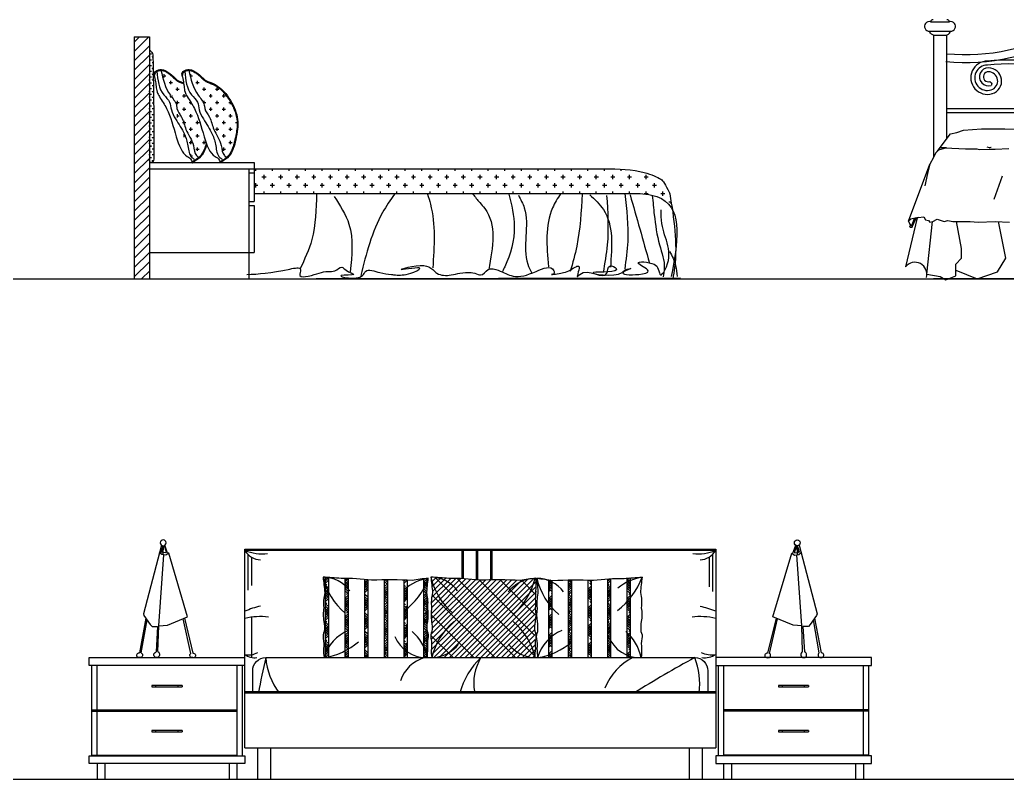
# Model space of a CAD drawing. Header units: inches. Extents: x 15.4 to 57.9, y 9.9 to 34.7.
# Drawn here: x 26.08 to 29.855, y 16.468 to 19.372 of the extents above; entities that cross this region are included whole.
import ezdxf

# ---------------------------------------------------------------- set-up
doc = ezdxf.new("R2010")
doc.units = ezdxf.units.IN
doc.header["$MEASUREMENT"] = 0
for name, color, linetype in [('02', 2, 'Continuous'), ('1', 1, 'Continuous'), ('8', 8, 'Continuous')]:
    doc.layers.add(name, color=color, linetype=linetype)
pattern_1 = [(0, (65.081376, 39.528305), (0.0254, 0.0254), [0.0127, -0.0381]), (90, (65.087726, 39.521955), (-0.0254, 0.0254), [0.0127, -0.0381])]

msp = doc.modelspace()

# ---------------------------------------------------------------- hatches: boundary and pattern name
at = {"layer": '8'}
h = msp.add_hatch(dxfattribs=at)
h.set_pattern_fill('ANSI31', color=256, scale=0.008, style=0)
h.set_pattern_definition([(45, (23.545423, 20.517464), (-0.01796051, 0.01796051), [])])
h.paths.add_polyline_path([(26.5758, 19.3072), (26.5177, 19.3072), (26.5177, 18.3824), (26.5758, 18.3825)])
h = msp.add_hatch(dxfattribs=at)
h.set_pattern_fill('SWAMP', color=256, scale=0.0005, style=0)
h.set_pattern_definition([(0, (23.545423, 20.517464), (0.00635, 0.0109985), [0.0015875, -0.0111125]), (90, (23.546217, 20.5174645), (-0.00635, 0.0109985), [0.00079375, -0.0212033]), (90, (23.5464155, 20.5174645), (-0.00635, 0.0109985), [0.000635, -0.02136205]), (90, (23.5460186, 20.5174645), (-0.00635, 0.0109985), [0.000635, -0.02136205]), (60, (23.546614, 20.517464), (-0.00634998, 0.01099851), [0.000508, -0.012192]), (120, (23.54582, 20.517464), (-0.01269998, 1e-08), [0.000508, -0.012192])])
edge = h.paths.add_edge_path()
edge.add_spline(control_points=[(26.5856, 18.8272), (26.586, 18.8273), (26.5886, 18.8285), (26.5922, 18.8351), (26.5934, 18.968), (26.5921, 19.099), (26.5885, 19.247), (26.5796, 19.254), (26.5758, 19.2571)], knot_values=[0, 0, 0, 0, 1.247777, 9.356124, 19.53603, 404.018108, 422.470587, 436.46267, 436.46267, 436.46267, 436.46267], degree=3, periodic=0)
edge.add_line((26.5758, 19.2571), (26.5758, 18.8277))
edge.add_spline(control_points=[(26.5758, 18.8277), (26.5766, 18.8275), (26.5774, 18.8273), (26.5781, 18.8272)], knot_values=[443.946011, 443.946011, 443.946011, 443.946011, 446.115332, 446.115332, 446.115332, 446.115332], degree=3, periodic=0)
edge.add_line((26.5781, 18.8272), (26.5856, 18.8272))
h = msp.add_hatch(dxfattribs=at)
h.set_pattern_fill('CROSS', color=256, scale=0.004, style=0)
h.set_pattern_definition(pattern_1)
edge = h.paths.add_edge_path()
edge.add_spline(control_points=[(26.7648, 18.8469), (26.7617, 18.8488), (26.7467, 18.8578), (26.7472, 18.9042), (26.7134, 18.9457), (26.7041, 18.9981), (26.6809, 19.0246), (26.6791, 19.0569), (26.6393, 19.0976), (26.6276, 19.1457), (26.6196, 19.1791)], knot_values=[1.309463, 1.309463, 1.309463, 1.309463, 11.837597, 52.331836, 120.35659, 170.247473, 207.583573, 220.057949, 264.948163, 366.668034, 366.668034, 366.668034, 366.668034], degree=3, periodic=0)
edge.add_spline(control_points=[(26.7409, 18.8297), (26.7442, 18.8317), (26.7474, 18.8338), (26.7564, 18.8396), (26.7619, 18.8436), (26.7685, 18.8498), (26.7702, 18.8516), (26.7734, 18.8553), (26.7748, 18.8572), (26.7796, 18.8643), (26.7825, 18.8699), (26.7881, 18.8832), (26.7906, 18.8912), (26.7928, 18.8998), (26.793, 18.9002), (26.7931, 18.9007)], knot_values=[415.793654, 415.793654, 415.793654, 415.793654, 427.406561, 427.406561, 448.734939, 448.734939, 456.663941, 456.663941, 464.592943, 464.592943, 483.760222, 483.760222, 507.973153, 507.973153, 509.467585, 509.467585, 509.467585, 509.467585], degree=3, periodic=0)
edge.add_spline(control_points=[(26.7931, 18.9007), (26.7902, 18.9086), (26.7747, 18.9561), (26.7604, 19.0188), (26.727, 19.0672), (26.7098, 19.0974), (26.7087, 19.1139), (26.7074, 19.1244), (26.7069, 19.1277)], knot_values=[45.401217, 45.401217, 45.401217, 45.401217, 68.949844, 181.668696, 235.384358, 252.798507, 274.574125, 284.484929, 284.484929, 284.484929, 284.484929], degree=3, periodic=0)
edge.add_spline(control_points=[(26.7069, 19.1277), (26.7034, 19.1291), (26.7, 19.1304), (26.6953, 19.1322), (26.6938, 19.1328), (26.691, 19.1339), (26.6897, 19.1344), (26.6873, 19.1355), (26.6862, 19.1361), (26.6841, 19.1373), (26.6831, 19.1379), (26.6806, 19.1396), (26.6792, 19.1407), (26.6768, 19.1428), (26.6759, 19.1436), (26.6729, 19.1462), (26.6707, 19.1483), (26.665, 19.1534), (26.6614, 19.1567), (26.6544, 19.1626), (26.651, 19.1653), (26.6441, 19.1702), (26.6406, 19.1724), (26.6336, 19.1761), (26.6302, 19.1775), (26.6257, 19.1786), (26.6246, 19.1788), (26.6223, 19.1791), (26.6212, 19.1791), (26.62, 19.1791), (26.6198, 19.1791), (26.6196, 19.1791)], knot_values=[28.024725, 28.024725, 28.024725, 28.024725, 40.147936, 40.147936, 46.080892, 46.080892, 52.013849, 52.013849, 57.946806, 57.946806, 63.879763, 63.879763, 71.70601, 71.70601, 75.785767, 75.785767, 84.659232, 84.659232, 96.657768, 96.657768, 106.894771, 106.894771, 117.131775, 117.131775, 127.368778, 127.368778, 130.962498, 130.962498, 134.556217, 134.556217, 135.098208, 135.098208, 135.098208, 135.098208], degree=3, periodic=0)
h = msp.add_hatch(dxfattribs=at)
h.set_pattern_fill('CROSS', color=256, scale=0.004, style=0)
h.set_pattern_definition(pattern_1)
edge = h.paths.add_edge_path()
edge.add_spline(control_points=[(26.8474, 18.8297), (26.8507, 18.8317), (26.8539, 18.8338), (26.8628, 18.8396), (26.8683, 18.8436), (26.875, 18.8498), (26.8767, 18.8516), (26.8798, 18.8553), (26.8813, 18.8572), (26.8861, 18.8643), (26.889, 18.8699), (26.8946, 18.8832), (26.8971, 18.8912), (26.9005, 18.9043), (26.9017, 18.9094), (26.9034, 18.9168), (26.904, 18.9192), (26.9059, 18.9283), (26.9072, 18.9347), (26.9097, 18.9498), (26.9107, 18.9583), (26.9114, 18.9751), (26.9111, 18.9833), (26.9082, 19.0041), (26.9046, 19.0168), (26.897, 19.0357), (26.8941, 19.0421), (26.8892, 19.0515), (26.8875, 19.0546), (26.884, 19.0609), (26.8821, 19.064), (26.8724, 19.0794), (26.8634, 19.0913), (26.8485, 19.106), (26.8437, 19.1102), (26.8359, 19.1158), (26.8333, 19.1176), (26.8292, 19.12), (26.8278, 19.1208), (26.8251, 19.1223), (26.8236, 19.123), (26.82, 19.1248), (26.8178, 19.1258), (26.8113, 19.1285), (26.8071, 19.1301), (26.8018, 19.1322), (26.8003, 19.1328), (26.7975, 19.1339), (26.7962, 19.1344), (26.7938, 19.1355), (26.7927, 19.1361), (26.7906, 19.1373), (26.7895, 19.1379), (26.7871, 19.1396), (26.7857, 19.1407), (26.7833, 19.1428), (26.7824, 19.1436), (26.7794, 19.1462), (26.7772, 19.1483), (26.7715, 19.1534), (26.7679, 19.1567), (26.7609, 19.1626), (26.7575, 19.1653), (26.7506, 19.1702), (26.7471, 19.1724), (26.7401, 19.1761), (26.7366, 19.1775), (26.7322, 19.1786), (26.731, 19.1788), (26.7288, 19.1791), (26.7277, 19.1791), (26.7265, 19.1791), (26.7263, 19.1791), (26.7261, 19.1791)], knot_values=[28.024725, 28.024725, 28.024725, 28.024725, 39.637632, 39.637632, 60.96601, 60.96601, 68.895012, 68.895012, 76.824014, 76.824014, 95.991293, 95.991293, 120.204224, 120.204224, 135.405068, 135.405068, 143.00549, 143.00549, 163.844443, 163.844443, 193.154913, 193.154913, 222.465383, 222.465383, 265.912615, 265.912615, 287.636231, 287.636231, 298.498039, 298.498039, 309.359847, 309.359847, 353.00415, 353.00415, 372.636688, 372.636688, 382.452957, 382.452957, 387.361091, 387.361091, 392.269226, 392.269226, 399.803991, 399.803991, 414.517313, 414.517313, 420.45027, 420.45027, 426.383226, 426.383226, 432.316183, 432.316183, 438.24914, 438.24914, 446.075387, 446.075387, 450.155144, 450.155144, 459.02861, 459.02861, 471.027145, 471.027145, 481.264149, 481.264149, 491.501152, 491.501152, 501.738155, 501.738155, 505.331875, 505.331875, 508.925595, 508.925595, 509.467585, 509.467585, 509.467585, 509.467585], degree=3, periodic=0)
edge.add_spline(control_points=[(26.7261, 19.1791), (26.7341, 19.1457), (26.7458, 19.0976), (26.7856, 19.0569), (26.7874, 19.0246), (26.8106, 18.9981), (26.8199, 18.9457), (26.8537, 18.9042), (26.8532, 18.8578), (26.8682, 18.8488), (26.8713, 18.8469)], knot_values=[1.309463, 1.309463, 1.309463, 1.309463, 103.029334, 147.919549, 160.393925, 197.730024, 247.620907, 315.645662, 356.1399, 366.668034, 366.668034, 366.668034, 366.668034], degree=3, periodic=0)
h = msp.add_hatch(dxfattribs=at)
h.set_pattern_fill('CROSS', color=256, scale=0.005, style=0)
h.set_pattern_definition([(0, (23.545423, 20.517464), (0.03175, 0.03175), [0.015875, -0.047625]), (90, (23.55336, 20.509527), (-0.03175, 0.03175), [0.015875, -0.047625])])
edge = h.paths.add_edge_path()
edge.add_spline(control_points=[(28.4516, 18.7086), (28.4662, 18.707), (28.494, 18.704), (28.5438, 18.6866), (28.5653, 18.6641), (28.5746, 18.6466)], knot_values=[0, 0, 0, 0, 44.482373, 84.082089, 151.562903, 151.562903, 151.562903, 151.562903], degree=3, periodic=0)
edge.add_spline(control_points=[(28.5746, 18.6466), (28.5717, 18.6667), (28.5686, 18.6869), (28.5654, 18.707)], knot_values=[0, 0, 0, 0, 60.18331, 60.18331, 60.18331, 60.18331], degree=3, periodic=0)
edge.add_spline(control_points=[(28.5654, 18.707), (28.5645, 18.7094), (28.5574, 18.7259), (28.5407, 18.753), (28.5318, 18.7647), (28.4569, 18.7982), (28.3702, 18.803), (28.3118, 18.8022)], knot_values=[1545.766395, 1545.766395, 1545.766395, 1545.766395, 1554.387248, 1612.525552, 1679.836166, 1807.527055, 2007.860882, 2007.860882, 2007.860882, 2007.860882], degree=3, periodic=0)
edge.add_line((28.3118, 18.8022), (26.9758, 18.8022))
edge.add_line((26.9758, 18.8022), (26.9758, 18.7086))
edge.add_line((26.9758, 18.7086), (28.4516, 18.7086))
h = msp.add_hatch(dxfattribs=at)
h.set_pattern_fill('HOUND', color=256, scale=0.1, angle=45, style=0)
h.set_pattern_definition([(45, (0.362009, 12.604917), (0.0132582521, 0.0220970869), [0.1, -0.05]), (135, (0.362009, 12.604917), (0.0132582521, -0.0220970869), [0.1, -0.05])])
h.paths.add_polyline_path([(27.262, 17.2398, 0.00069), (27.2495, 17.2407), (27.2495, 16.9333), (27.262, 16.9333)])
h.paths.add_polyline_path([(27.337, 17.2361, 0.003702), (27.3245, 17.2363), (27.3245, 16.9333), (27.337, 16.9333)])
h.paths.add_polyline_path([(27.412, 17.231, 0.003722), (27.3995, 17.2324), (27.3995, 16.9333), (27.412, 16.9333)])
h.paths.add_polyline_path([(27.487, 17.2306, 0.001754), (27.4745, 17.2305), (27.4745, 16.9333), (27.487, 16.9333)])
h.paths.add_polyline_path([(27.562, 17.2291, 0.001755), (27.5495, 17.2296), (27.5495, 16.9333), (27.562, 16.9333)])
h.paths.add_polyline_path([(27.637, 17.176, 0.005714), (27.6362, 17.1793, -0.002246), (27.637, 17.1896), (27.637, 17.2364, 0.003704), (27.6245, 17.2349), (27.6245, 16.9333), (27.637, 16.9333)])
h = msp.add_hatch(dxfattribs=at)
h.set_pattern_fill('GRATE', color=256, scale=0.45, angle=45, style=0)
h.set_pattern_definition([(45, (13.231807, 12.743816), (-0.009943689, 0.009943689), []), (135, (13.231807, 12.743816), (-0.03977476, -0.03977476), [])])
h.paths.add_polyline_path([(28.0516, 17.0717, 0.003914), (28.052, 17.074, -0.080966), (28.052, 17.12, 0.003914), (28.0516, 17.1223, 0.005158), (28.052, 17.1254, -0.090134), (28.0557, 17.1793, 0.012466), (28.05, 17.2365, 0.016967), (27.993, 17.2282, 0.021835), (27.8374, 17.2294, 0.03474), (27.7205, 17.2363, 0.003801), (27.6517, 17.2414, -0.005711), (27.6581, 17.1818, 0.0943), (27.6546, 17.1244, 0.086175), (27.6546, 17.0717, -0.072535), (27.6558, 17.0339, 0.152953), (27.6522, 17.0061, -0.086098), (27.6535, 16.968, 0.060366), (27.6553, 16.9333), (28.0508, 16.9333, -0.034544), (28.052, 16.9623, 0.006846), (28.0513, 16.968, 0.0137), (28.052, 16.9737, -0.047064), (28.052, 16.9934, 0.030492), (28.05, 17.0061, -0.129783), (28.052, 17.03, 0.022719), (28.0504, 17.0339, -0.072535)])
h = msp.add_hatch(dxfattribs=at)
h.set_pattern_fill('HOUND', color=256, scale=0.1, angle=45, style=0)
h.set_pattern_definition([(45, (-0.043192, 12.604917), (0.0132582521, 0.0220970869), [0.1, -0.05]), (135, (-0.043192, 12.604917), (0.0132582521, -0.0220970869), [0.1, -0.05])])
h.paths.add_polyline_path([(28.1152, 17.2287, 0.00373), (28.1027, 17.2308), (28.1027, 16.9333), (28.1152, 16.9333)])
h.paths.add_polyline_path([(28.1902, 17.2305, 0.001754), (28.1777, 17.2303), (28.1777, 16.9333), (28.1902, 16.9333)])
h.paths.add_polyline_path([(28.2652, 17.2297, 0.001755), (28.2527, 17.23), (28.2527, 16.9333), (28.2652, 16.9333)])
h.paths.add_polyline_path([(28.3402, 17.2354, 0.003708), (28.3277, 17.2347), (28.3277, 16.9333), (28.3402, 16.9333)])
h.paths.add_polyline_path([(28.4152, 17.2383, 0.000691), (28.4027, 17.2373), (28.4027, 16.9333), (28.4152, 16.9333)])

# ---------------------------------------------------------------- linework, layer by layer
at = {"layer": '02'}
for p, q in [((29.5583, 19.3281), (29.5579, 19.3296)), ((29.5581, 19.3288), (29.6388, 19.3288)), ((29.5595, 19.325), (29.5583, 19.3281)), ((29.5614, 19.3648), (29.634, 19.3647)), ((29.6364, 19.325), (29.6375, 19.3281)), ((29.6375, 19.3281), (29.6379, 19.3296)), ((26.5177, 19.3072), (26.5758, 19.3072)), ((26.5177, 19.3072), (26.5177, 18.3824)), ((26.5758, 19.3072), (26.5758, 18.3822)), ((29.5618, 19.3211), (29.5595, 19.325)), ((29.5634, 19.3195), (29.5618, 19.3211)), ((29.5657, 19.3176), (29.5634, 19.3195)), ((29.5729, 19.3139), (29.5657, 19.3176)), ((29.5729, 19.3139), (29.6229, 19.3139)), ((29.5729, 19.3139), (29.5729, 18.8451)), ((29.6229, 19.3139), (29.6301, 19.3176)), ((29.6229, 19.3139), (29.6229, 18.9159)), ((29.6301, 19.3176), (29.6325, 19.3195)), ((29.6325, 19.3195), (29.634, 19.3211)), ((29.634, 19.3211), (29.6364, 19.325)), ((29.7889, 19.1359), (29.7947, 19.1315)), ((29.7947, 19.1226), (29.7938, 19.1229)), ((29.7947, 19.1315), (29.7959, 19.1285)), ((29.7959, 19.1285), (29.7947, 19.1252)), ((29.7947, 19.1252), (29.7947, 19.1226)), ((29.6229, 19.0332), (30.3092, 19.0332)), ((29.6229, 19.0182), (30.1402, 19.0182)), ((29.6629, 18.9409), (29.6877, 18.9508)), ((29.6877, 18.9508), (29.757, 18.9557)), ((29.757, 18.9557), (29.8462, 18.9557)), ((29.8462, 18.9557), (30.0047, 18.9508)), ((29.5867, 18.8682), (29.6381, 18.9359)), ((29.6381, 18.9359), (29.6629, 18.9409)), ((29.6229, 18.8824), (29.5929, 18.8743)), ((29.6229, 18.8824), (29.5976, 18.8824)), ((29.6173, 18.8821), (29.6956, 18.8792)), ((29.6956, 18.8792), (29.7385, 18.8792)), ((29.7385, 18.8792), (29.7474, 18.8762)), ((29.7474, 18.8762), (29.7858, 18.8777)), ((29.7874, 18.8827), (29.7777, 18.8853)), ((29.7858, 18.8777), (29.8095, 18.8777)), ((29.7918, 18.8834), (29.7874, 18.8827)), ((29.7941, 18.8845), (29.7918, 18.8834)), ((29.8095, 18.8777), (29.8612, 18.8806)), ((29.5736, 18.8463), (29.5596, 18.82)), ((29.5806, 18.862), (29.5736, 18.8463)), ((29.5929, 18.8743), (29.5806, 18.862)), ((26.5758, 18.8272), (26.9758, 18.8272)), ((26.5758, 18.8022), (28.3118, 18.8022)), ((26.9558, 18.8022), (26.9558, 18.3822)), ((26.9758, 18.8272), (26.9758, 18.6772)), ((29.4773, 18.6027), (29.5596, 18.82)), ((29.5596, 18.82), (29.5508, 18.785)), ((26.9558, 18.7872), (26.9758, 18.7872)), ((29.5508, 18.785), (29.5403, 18.7378)), ((29.8049, 18.6866), (29.8373, 18.7762)), ((26.9758, 18.7086), (28.4516, 18.7086)), ((26.9558, 18.6772), (26.9758, 18.6772)), ((26.9558, 18.6622), (26.9758, 18.6622)), ((26.9758, 18.6622), (26.9758, 18.4822)), ((29.5109, 18.615), (29.4659, 18.4275)), ((29.5139, 18.6157), (29.4866, 18.61)), ((29.4902, 18.5786), (29.5072, 18.6143)), ((29.4907, 18.5853), (29.5003, 18.6128)), ((29.5139, 18.6157), (29.5366, 18.6185)), ((29.5366, 18.6185), (29.5423, 18.6072)), ((29.4866, 18.61), (29.4773, 18.6027)), ((29.4773, 18.6027), (29.4819, 18.594)), ((29.4819, 18.594), (29.4907, 18.5853)), ((29.4823, 18.5803), (29.4863, 18.5896)), ((29.4847, 18.5786), (29.4823, 18.5803)), ((29.4902, 18.5786), (29.4847, 18.5786)), ((29.4918, 18.5816), (29.4902, 18.5786)), ((29.4907, 18.5853), (29.4918, 18.5816)), ((29.4907, 18.5853), (29.4933, 18.5833)), ((29.5423, 18.6072), (29.5537, 18.6043)), ((29.5478, 18.3991), (29.5688, 18.601)), ((29.5537, 18.6043), (29.5594, 18.5986)), ((29.5594, 18.5986), (29.5707, 18.6015)), ((29.5707, 18.6015), (29.5878, 18.61)), ((29.5878, 18.61), (29.6133, 18.6015)), ((29.6133, 18.6015), (29.6275, 18.6043)), ((29.6275, 18.6043), (29.6474, 18.6015)), ((29.6474, 18.6015), (29.7127, 18.6015)), ((29.6803, 18.4976), (29.6606, 18.6015)), ((29.7127, 18.6015), (29.744, 18.5986)), ((29.744, 18.5986), (29.8093, 18.6015)), ((29.8093, 18.6015), (29.8633, 18.5986)), ((29.8497, 18.4602), (29.8219, 18.6008)), ((29.6803, 18.4602), (29.6803, 18.4976)), ((26.5758, 18.4822), (26.9758, 18.4822)), ((29.6579, 18.4379), (29.6803, 18.4602)), ((29.8173, 18.408), (29.8497, 18.4602)), ((29.6579, 18.3931), (29.6579, 18.4379)), ((26.5177, 18.3824), (28.6062, 18.385)), ((29.5478, 18.3991), (29.5981, 18.3906)), ((29.5981, 18.3906), (29.6205, 18.3781)), ((29.6205, 18.3781), (29.6579, 18.3931)), ((29.6579, 18.4155), (29.7401, 18.3824)), ((29.7401, 18.3824), (29.8173, 18.408)), ((31.1729, 18.3824), (29.5729, 18.3824)), ((26.6221, 17.3632), (26.5531, 17.1004)), ((26.623, 17.3279), (26.6137, 17.3353)), ((26.6208, 17.3371), (26.6278, 17.3617)), ((26.6234, 17.3351), (26.6208, 17.3371)), ((26.6389, 17.3251), (26.623, 17.3279)), ((26.6234, 17.3351), (26.6278, 17.3617)), ((26.6278, 17.3271), (26.6295, 17.3617)), ((26.6387, 17.3341), (26.6283, 17.3356)), ((26.6317, 17.3617), (26.6393, 17.3377)), ((26.645, 17.3328), (26.6342, 17.3634)), ((26.6393, 17.3377), (26.6387, 17.3341)), ((26.6501, 17.3325), (26.6389, 17.3251)), ((26.6499, 17.3332), (26.645, 17.3328)), ((26.7219, 17.089), (26.6501, 17.3325)), ((28.7406, 17.3433), (26.9405, 17.3433)), ((26.9525, 17.3283), (26.9525, 17.1915)), ((27.7699, 17.3433), (27.7699, 17.2354)), ((27.7749, 17.3433), (27.7749, 17.2351)), ((27.8249, 17.3433), (27.8249, 17.2309)), ((27.8299, 17.3433), (27.8299, 17.2304)), ((27.8794, 17.3433), (27.8794, 17.2304)), ((27.8844, 17.3433), (27.8844, 17.2305)), ((28.7286, 17.3283), (28.7286, 17.1866)), ((28.9592, 17.089), (29.031, 17.3325)), ((29.031, 17.3325), (29.0422, 17.3251)), ((29.0422, 17.3251), (29.058, 17.3279)), ((29.058, 17.3279), (29.0674, 17.3353)), ((29.059, 17.3632), (29.128, 17.1004)), ((26.6119, 17.0545), (26.631, 17.3265)), ((26.9659, 17.3178), (26.9659, 17.2094)), ((28.7152, 17.3178), (28.7152, 17.2045)), ((27.2495, 16.9333), (27.2495, 17.2407)), ((27.262, 16.9333), (27.262, 17.2398)), ((27.3245, 16.9333), (27.3245, 17.2363)), ((27.337, 16.9333), (27.337, 17.2361)), ((27.3995, 16.9333), (27.3995, 17.2324)), ((27.412, 16.9333), (27.412, 17.231)), ((27.4745, 16.9333), (27.4745, 17.2305)), ((27.487, 16.9333), (27.487, 17.2306)), ((27.5495, 16.9333), (27.5495, 17.2296)), ((27.562, 16.9333), (27.562, 17.2291)), ((27.6245, 16.9333), (27.6245, 17.2349)), ((27.637, 17.1896), (27.637, 17.2364)), ((28.0568, 17.2368), (28.0568, 17.2369)), ((28.1027, 16.9333), (28.1027, 17.2308)), ((28.1152, 16.9333), (28.1152, 17.2287)), ((28.1777, 16.9333), (28.1777, 17.2303)), ((28.1902, 16.9333), (28.1902, 17.2305)), ((28.2527, 16.9333), (28.2527, 17.2304)), ((28.2652, 16.9333), (28.2652, 17.2302)), ((28.3277, 16.9333), (28.3277, 17.2347)), ((28.3402, 16.9333), (28.3402, 17.2354)), ((28.4027, 16.9333), (28.4027, 17.2373)), ((28.4152, 16.9333), (28.4152, 17.2383)), ((27.637, 16.9333), (27.637, 17.176)), ((26.5624, 17.0844), (26.5373, 16.9512)), ((26.5447, 16.9512), (26.5666, 17.0783)), ((26.5531, 17.1004), (26.555, 17.0949)), ((26.555, 17.0949), (26.5792, 17.0604)), ((26.6445, 17.0573), (26.7219, 17.089)), ((26.7347, 16.9498), (26.7046, 17.0819)), ((26.7095, 17.0839), (26.7421, 16.9503)), ((26.9659, 17.089), (26.9659, 16.9341)), ((28.9716, 17.0839), (28.939, 16.9503)), ((28.9464, 16.9498), (28.9765, 17.0819)), ((29.0366, 17.0573), (28.9592, 17.089)), ((29.1261, 17.0949), (29.1019, 17.0604)), ((29.1364, 16.9512), (29.1145, 17.0783)), ((29.1187, 17.0844), (29.1438, 16.9512)), ((29.128, 17.1004), (29.1261, 17.0949)), ((26.5792, 17.0604), (26.5858, 17.0529)), ((26.5858, 17.0529), (26.6072, 17.0529)), ((26.6072, 17.0529), (26.6016, 16.9551)), ((26.6081, 16.9566), (26.6119, 17.0545)), ((26.6119, 17.0545), (26.6445, 17.0573)), ((29.0692, 17.0545), (29.0366, 17.0573)), ((29.073, 16.9566), (29.0692, 17.0545)), ((29.0739, 17.0529), (29.0795, 16.9551)), ((29.0953, 17.0529), (29.0739, 17.0529)), ((29.1019, 17.0604), (29.0953, 17.0529)), ((26.9105, 16.9033), (26.9105, 16.5583)), ((26.9305, 16.9033), (26.9305, 16.5583)), ((28.7506, 16.9033), (28.7506, 16.5583)), ((28.7706, 16.9033), (28.7706, 16.5583)), ((26.7005, 16.8273), (26.5855, 16.8273)), ((26.9405, 16.8033), (28.7406, 16.8033)), ((29.0956, 16.8273), (28.9806, 16.8273)), ((26.9405, 16.7983), (28.7406, 16.7983)), ((26.3555, 16.7333), (26.9105, 16.7333)), ((26.3555, 16.7283), (26.9105, 16.7283)), ((29.3256, 16.7333), (28.7706, 16.7333)), ((29.3256, 16.7283), (28.7706, 16.7283)), ((26.7005, 16.6553), (26.5855, 16.6553)), ((29.0956, 16.6553), (28.9806, 16.6553)), ((26.9405, 16.5883), (28.7406, 16.5883)), ((26.9905, 16.4683), (26.9905, 16.5883)), ((27.0405, 16.4683), (27.0405, 16.5883)), ((28.6406, 16.4683), (28.6406, 16.5883)), ((28.6906, 16.4683), (28.6906, 16.5883)), ((26.3555, 16.5603), (26.9105, 16.5603)), ((29.3256, 16.5603), (28.7706, 16.5603)), ((26.3755, 16.5283), (26.3755, 16.4683)), ((26.4055, 16.5283), (26.4055, 16.4683)), ((26.8805, 16.5283), (26.8805, 16.4683)), ((26.9105, 16.5283), (26.9105, 16.4683)), ((28.7706, 16.5283), (28.7706, 16.4683)), ((28.8006, 16.5283), (28.8006, 16.4683)), ((29.2756, 16.5283), (29.2756, 16.4683)), ((29.3056, 16.5283), (29.3056, 16.4683))]:
    msp.add_line(p, q, dxfattribs=at)
for points in [[(26.9405, 16.5883), (26.9405, 17.3483), (28.7406, 17.3483), (28.7406, 16.5883)], [(29.0312, 17.3332), (29.036, 17.3328), (29.0469, 17.3634)], [(29.0494, 17.3617), (29.0418, 17.3377), (29.0424, 17.3341), (29.0528, 17.3356)], [(29.0532, 17.3271), (29.0516, 17.3617)], [(29.0577, 17.3351), (29.0532, 17.3617)], [(29.0577, 17.3351), (29.0603, 17.3371), (29.0532, 17.3617)], [(29.0692, 17.0545), (29.0501, 17.3265)], [(26.9405, 16.9033), (26.3455, 16.9033), (26.3455, 16.9333), (26.9405, 16.9333)], [(28.7406, 16.9033), (29.3356, 16.9033), (29.3356, 16.9333), (28.7406, 16.9333)], [(26.3555, 16.5583), (26.3555, 16.9033)], [(26.3755, 16.5583), (26.3755, 16.9033)], [(29.3056, 16.5583), (29.3056, 16.9033)], [(29.3256, 16.5583), (29.3256, 16.9033)], [(26.5855, 16.8273), (26.5855, 16.8213), (26.7005, 16.8213)], [(26.6005, 16.8213), (26.6005, 16.8273)], [(26.6855, 16.8213), (26.6855, 16.8273)], [(26.7005, 16.8273), (26.7005, 16.8213)], [(28.9806, 16.8273), (28.9806, 16.8213), (29.0956, 16.8213)], [(28.9956, 16.8213), (28.9956, 16.8273)], [(29.0806, 16.8213), (29.0806, 16.8273)], [(29.0956, 16.8273), (29.0956, 16.8213)], [(26.5855, 16.6553), (26.5855, 16.6493), (26.7005, 16.6493)], [(26.6005, 16.6493), (26.6005, 16.6553)], [(26.6855, 16.6493), (26.6855, 16.6553)], [(26.7005, 16.6553), (26.7005, 16.6493)], [(28.9806, 16.6553), (28.9806, 16.6493), (29.0956, 16.6493)], [(28.9956, 16.6493), (28.9956, 16.6553)], [(29.0806, 16.6493), (29.0806, 16.6553)], [(29.0956, 16.6553), (29.0956, 16.6493)]]:
    msp.add_lwpolyline(points, dxfattribs=at)
for points in [[(27.6388, 16.9333, -0.0414), (27.6406, 16.968, -0.091465), (27.6419, 17.0061, 0.152953), (27.6383, 17.0339, -0.072535), (27.6395, 17.0717, 0.088851), (27.6395, 17.1223, 0.095336), (27.6362, 17.1793, -0.012559), (27.6419, 17.2369, 0.018145), (27.5809, 17.2282, 0.021835), (27.4254, 17.2294, 0.03474), (27.3084, 17.2363, 0.003801), (27.2396, 17.2414, -0.005711), (27.2461, 17.1818, 0.0943), (27.2426, 17.1244, 0.086175), (27.2425, 17.0717, -0.072535), (27.2438, 17.0339, 0.152953), (27.2402, 17.0061, -0.086098), (27.2415, 16.968, 0.060366), (27.2433, 16.9333)], [(28.0533, 17.2368, 0.017945), (27.993, 17.2282, 0.021835), (27.8374, 17.2294, 0.03474), (27.7205, 17.2363, 0.003801), (27.6517, 17.2414, -0.005711), (27.6581, 17.1818, 0.0943), (27.6546, 17.1244, 0.086175), (27.6546, 17.0717, -0.072535), (27.6558, 17.0339, 0.152953), (27.6522, 17.0061, -0.086098), (27.6535, 16.968, 0.060366), (27.6553, 16.9333)], [(28.0599, 16.9333, 0.0414), (28.0581, 16.968, 0.091465), (28.0568, 17.0061, -0.152953), (28.0604, 17.0339, 0.072535), (28.0592, 17.0717, -0.088851), (28.0592, 17.1223, -0.095336), (28.0625, 17.1793, 0.012559), (28.0568, 17.2369, -0.018145), (28.1178, 17.2282, -0.021835), (28.2733, 17.2294, -0.03474), (28.3903, 17.2363, -0.003801), (28.4591, 17.2414, 0.005711), (28.4526, 17.1818, -0.0943), (28.4561, 17.1244, -0.086175), (28.4562, 17.0717, 0.072535), (28.4549, 17.0339, -0.152953), (28.4585, 17.0061, 0.086098), (28.4572, 16.968, -0.060366), (28.4554, 16.9333)], [(28.0508, 16.9333, -0.0414), (28.0527, 16.968, -0.091465), (28.0539, 17.0061, 0.152953), (28.0504, 17.0339, -0.072535), (28.0516, 17.0717, 0.088851), (28.0516, 17.1223, 0.060808), (28.052, 17.1589, 0.060808)], [(26.9705, 16.7983), (26.9705, 16.8833, -0.414214), (27.0205, 16.9333), (28.6606, 16.9333, -0.414214), (28.7106, 16.8833), (28.7106, 16.7983)]]:
    msp.add_lwpolyline(points, format="xyb", dxfattribs=at)
for points in [[(26.9405, 16.5283), (26.3455, 16.5283), (26.3455, 16.5583), (26.9405, 16.5583)], [(28.7406, 16.5283), (29.3356, 16.5283), (29.3356, 16.5583), (28.7406, 16.5583)]]:
    msp.add_lwpolyline(points, close=True, dxfattribs=at)
msp.add_circle((29.0524, 17.3726), 0.0112, dxfattribs=at)
for centre, radius, start, end in [((29.5721, 19.3612), 0.0113, 92.6108, 161.2631), ((29.6238, 19.3612), 0.0113, 18.7369, 87.3892), ((29.5571, 19.3471), 0.0182, 74.9558, 273.2372), ((29.6957, 20.0138), 0.7746, 264.6084, 299.9474), ((29.6388, 19.3471), 0.0182, 266.7628, 105.0442), ((29.6957, 20.0138), 0.8046, 264.6084, 299.9474), ((29.861, 18.4068), 0.8116, 65.5832, 95.8914), ((29.7793, 19.1506), 0.0635, 89.6439, 287.1997), ((29.7793, 19.1506), 0.0485, 89.6439, 287.1997), ((29.7832, 19.1543), 0.0343, 89.6439, 287.1997), ((29.861, 18.4068), 0.7966, 65.5832, 95.8914), ((29.7831, 19.1381), 0.0505, 287.1997, 89.6439), ((26.6033, 19.1663), 0.01, 118.3003, 192.1321), ((26.7098, 19.1663), 0.01, 118.3003, 192.1321), ((29.7832, 19.1543), 0.0193, 89.6439, 287.1997), ((29.7831, 19.1381), 0.0355, 287.1997, 89.6439), ((29.502, 18.3991), 0.0459, 344.2242, 141.7406), ((27.008, 17.5057), 0.1758, 247.4353, 276.4694), ((27.0061, 17.3832), 0.0767, 211.2779, 265.5609), ((28.6731, 17.5057), 0.1758, 263.5306, 292.5647), ((28.675, 17.3832), 0.0767, 274.4391, 328.7221), ((27.2365, 17.1083), 0.1331, 37.5329, 88.6715), ((27.4916, 17.3003), 0.2588, 193.167, 229.6301), ((27.3838, 17.3296), 0.2743, 306.7092, 340.2355), ((27.6772, 17.0394), 0.2006, 100.1255, 129.5298), ((27.9036, 17.3003), 0.2588, 193.167, 229.6301), ((27.6486, 17.1083), 0.1331, 37.5329, 88.6715), ((28.0531, 17.1034), 0.1331, 91.3285, 142.4671), ((27.798, 17.2954), 0.2588, 310.3699, 346.833), ((27.3983, 17.209), 0.6556, 355.6454, 2.4281), ((28.0537, 17.1038), 0.1331, 37.5329, 88.6715), ((28.3088, 17.2957), 0.2588, 193.167, 229.6301), ((28.201, 17.3341), 0.2743, 306.7092, 340.2355), ((28.4944, 17.0439), 0.2006, 100.1255, 129.5298), ((27.0903, 16.7541), 0.3869, 103.385, 112.7735), ((28.6002, 16.7595), 0.3783, 68.2254, 77.7193), ((26.9977, 16.8526), 0.2377, 81.8671, 103.9188), ((27.9073, 16.8744), 0.2588, 130.3699, 166.833), ((27.7989, 16.8744), 0.2588, 13.167, 49.6301), ((28.6836, 16.8542), 0.2361, 76.0318, 98.1616), ((27.397, 16.8894), 0.1598, 112.3578, 164.0371), ((27.4628, 16.8975), 0.1796, 11.5019, 49.3438), ((28.2136, 16.8894), 0.1598, 112.3578, 164.0371), ((28.2794, 16.8975), 0.1796, 11.5019, 49.3438), ((27.2055, 17.186), 0.2555, 278.5127, 311.392), ((27.6349, 17.0646), 0.1313, 202.2859, 271.7094), ((28.0221, 17.186), 0.2555, 278.5127, 311.392), ((28.4515, 17.0646), 0.1313, 202.2859, 271.7094), ((26.9555, 17.0112), 0.0673, 257.1203, 300.5517), ((27.6523, 17.0664), 0.1331, 271.3285, 322.4671), ((28.0539, 17.0664), 0.1331, 217.5329, 268.6715), ((28.7235, 17.0302), 0.0862, 243.0742, 281.3909), ((28.9372, 16.9418), 0.0087, 78.0709, 286.227), ((28.9417, 16.9422), 0.00896, 256.7881, 57.923), ((29.0786, 16.9457), 0.0124, 117.2241, 265.4129), ((29.0773, 16.9443), 0.011, 271.5087, 78.7448), ((29.1406, 16.9433), 0.00896, 117.8811, 279.0159), ((29.145, 16.9426), 0.0087, 249.577, 97.7331), ((26.9786, 16.9958), 0.0629, 232.7819, 277.3679), ((29.9019, 16.2572), 2.9596, 166.7942, 169.465), ((27.2784, 16.9542), 0.2587, 184.6309, 217.0546), ((27.6662, 16.8003), 0.1386, 106.2924, 161.0629), ((28.0368, 16.7263), 0.2835, 133.0814, 165.2765), ((28.0009, 16.8358), 0.1854, 148.2707, 190.0903), ((28.5222, 16.7351), 0.2211, 116.2646, 158.1966), ((30.3238, 13.8277), 3.523, 118.172, 122.5189), ((28.4179, 16.8357), 0.2616, 351.7989, 21.9273), ((28.6968, 17.0139), 0.081, 263.4434, 302.6798)]:
    msp.add_arc(centre, radius, start, end, dxfattribs=at)
at = {"layer": '02', "extrusion": (0, 0, -1)}
for centre, major_axis, start_param, end_param in [((26.6287, 17.3726), (-0.00791, 0.00791), 5.497787, 11.780972), ((26.5361, 16.9426), (-0.00615, 0.00615), 3.570543, 7.203551), ((26.5405, 16.9433), (-0.00634, 0.00634), 1.272014, 4.084348), ((26.6038, 16.9443), (0.00776, 0.00776), 2.382526, 5.301347), ((26.6025, 16.9457), (-0.00873, 0.00873), 1.260548, 3.846931), ((26.7394, 16.9422), (-0.00634, 0.00634), 3.6964, 6.508734), ((26.7439, 16.9418), (-0.00615, 0.00615), 0.577197, 4.210205)]:
    msp.add_ellipse(centre, major_axis=major_axis, ratio=1, start_param=start_param, end_param=end_param, dxfattribs=at)
at = {"layer": '02'}
for points in [[(26.5758, 19.2571), (26.5856, 19.2472), (26.5889, 19.229), (26.5923, 18.8445), (26.5912, 18.8344), (26.5867, 18.8277), (26.5758, 18.8277)], [(27.2146, 18.7079), (27.1966, 18.5319), (27.1514, 18.4192)], [(27.5124, 18.7057), (27.4673, 18.6358), (27.3838, 18.3944)], [(27.6388, 18.7057), (27.65, 18.6674), (27.659, 18.4237)], [(27.8125, 18.7057), (27.8386, 18.6733), (27.8576, 18.6508), (27.8734, 18.417)], [(27.9501, 18.7057), (27.9704, 18.5815), (27.9343, 18.4282), (27.9252, 18.4102)], [(27.9862, 18.7012), (28.0087, 18.6531), (28.0223, 18.4373), (28.0358, 18.4057)], [(28.1473, 18.7072), (28.117, 18.6531), (28.1012, 18.4282)], [(28.2303, 18.7062), (28.2095, 18.5071), (28.1847, 18.4102)], [(28.2592, 18.7034), (28.3111, 18.6463), (28.3381, 18.426)], [(28.3237, 18.701), (28.3259, 18.5115), (28.3101, 18.4056)], [(28.3936, 18.7078), (28.4041, 18.525), (28.3928, 18.4191)], [(28.4132, 18.7033), (28.4876, 18.4416)], [(28.4516, 18.7086), (28.4956, 18.7019), (28.5328, 18.6884), (28.5705, 18.3904)], [(28.4983, 18.7001), (28.5056, 18.6265), (28.5259, 18.5115), (28.544, 18.4213), (28.5395, 18.3898)], [(26.9482, 18.3982), (27.1131, 18.4192), (27.1537, 18.417), (27.1514, 18.3944), (27.183, 18.3922), (27.2597, 18.4102), (27.2845, 18.4125), (27.3116, 18.426), (27.3274, 18.4147), (27.3567, 18.3989), (27.3094, 18.3944), (27.3906, 18.3944), (27.4019, 18.4102), (27.456, 18.4057), (27.5011, 18.3989), (27.5169, 18.3967), (27.5417, 18.3967), (27.5756, 18.4034), (27.6094, 18.4215), (27.5395, 18.417), (27.6252, 18.4327), (27.659, 18.417), (27.6748, 18.4034), (27.729, 18.3967), (27.7628, 18.4034), (27.8057, 18.4057), (27.8328, 18.3989), (27.8418, 18.3967), (27.8711, 18.417), (27.9095, 18.4147), (27.9659, 18.3922), (28.0538, 18.4102), (28.1215, 18.4125), (28.1215, 18.4012), (28.1148, 18.3989), (28.1486, 18.4034), (28.2027, 18.426), (28.2163, 18.4305), (28.2118, 18.3899), (28.2208, 18.3989), (28.3246, 18.4034), (28.3358, 18.4305), (28.3607, 18.4215), (28.2736, 18.4057), (28.3825, 18.4059), (28.3955, 18.4158), (28.4157, 18.4215), (28.3879, 18.408), (28.4466, 18.3989), (28.4827, 18.4125), (28.4443, 18.4418), (28.5052, 18.4373), (28.521, 18.4192), (28.53, 18.3967), (28.5458, 18.4147), (28.5346, 18.5928), (28.5323, 18.6454)], [(28.5643, 18.4867), (28.5875, 18.4333), (28.5928, 18.3907)]]:
    msp.add_spline(points, degree=3, dxfattribs=at)
for points, knots in [([(26.595, 19.1565), (26.5961, 19.1673), (26.6014, 19.1732), (26.6034, 19.1743), (26.6048, 19.1749), (26.6087, 19.1767), (26.6114, 19.1777), (26.616, 19.1788), (26.6181, 19.1791), (26.6212, 19.1791), (26.6223, 19.1791), (26.6246, 19.1788), (26.6257, 19.1786), (26.6302, 19.1775), (26.6336, 19.1761), (26.6406, 19.1724), (26.6441, 19.1702), (26.651, 19.1653), (26.6544, 19.1626), (26.6614, 19.1567), (26.665, 19.1534), (26.6707, 19.1483), (26.6729, 19.1462), (26.6759, 19.1436), (26.6768, 19.1428), (26.6792, 19.1407), (26.6806, 19.1396), (26.6831, 19.1379), (26.6841, 19.1373), (26.6862, 19.1361), (26.6873, 19.1355), (26.6897, 19.1344), (26.691, 19.1339), (26.6938, 19.1328), (26.6953, 19.1322), (26.7, 19.1304), (26.7034, 19.1291), (26.7069, 19.1277)], [6.818788, 6.818788, 6.818788, 6.818788, 8.946397, 8.946397, 13.201616, 13.201616, 21.712054, 21.712054, 28.566715, 28.566715, 32.160435, 32.160435, 35.754155, 35.754155, 45.991158, 45.991158, 56.228161, 56.228161, 66.465164, 66.465164, 78.4637, 78.4637, 87.337166, 87.337166, 91.416922, 91.416922, 99.24317, 99.24317, 105.176127, 105.176127, 111.109083, 111.109083, 117.04204, 117.04204, 122.974997, 122.974997, 135.098208, 135.098208, 135.098208, 135.098208]), ([(26.5986, 19.1751), (26.6063, 19.1793), (26.6336, 19.191), (26.6756, 19.1459), (26.689, 19.1376), (26.7, 19.1337), (26.7063, 19.1311)], [6.818788, 6.818788, 6.818788, 6.818788, 30.290618, 91.962417, 111.22955, 133.181921, 133.181921, 133.181921, 133.181921]), ([(26.6196, 19.1791), (26.6276, 19.1457), (26.6393, 19.0976), (26.6791, 19.0569), (26.6809, 19.0246), (26.7041, 18.9981), (26.7134, 18.9457), (26.7472, 18.9042), (26.7467, 18.8578), (26.7617, 18.8488), (26.7648, 18.8469)], [1.309463, 1.309463, 1.309463, 1.309463, 103.029334, 147.919549, 160.393925, 197.730024, 247.620907, 315.645662, 356.1399, 366.668034, 366.668034, 366.668034, 366.668034]), ([(26.7015, 19.1565), (26.7025, 19.1673), (26.7079, 19.1732), (26.7099, 19.1743), (26.7112, 19.1749), (26.7152, 19.1767), (26.7178, 19.1777), (26.7225, 19.1788), (26.7246, 19.1791), (26.7277, 19.1791), (26.7288, 19.1791), (26.731, 19.1788), (26.7322, 19.1786), (26.7366, 19.1775), (26.7401, 19.1761), (26.7471, 19.1724), (26.7506, 19.1702), (26.7575, 19.1653), (26.7609, 19.1626), (26.7679, 19.1567), (26.7715, 19.1534), (26.7772, 19.1483), (26.7794, 19.1462), (26.7824, 19.1436), (26.7833, 19.1428), (26.7857, 19.1407), (26.7871, 19.1396), (26.7895, 19.1379), (26.7906, 19.1373), (26.7927, 19.1361), (26.7938, 19.1355), (26.7962, 19.1344), (26.7975, 19.1339), (26.8003, 19.1328), (26.8018, 19.1322), (26.8071, 19.1301), (26.8113, 19.1285), (26.8178, 19.1258), (26.82, 19.1248), (26.8236, 19.123), (26.8251, 19.1223), (26.8278, 19.1208), (26.8292, 19.12), (26.8333, 19.1176), (26.8359, 19.1158), (26.8437, 19.1102), (26.8485, 19.106), (26.8634, 19.0913), (26.8724, 19.0794), (26.8821, 19.064), (26.884, 19.0609), (26.8875, 19.0546), (26.8892, 19.0515), (26.8941, 19.0421), (26.897, 19.0357), (26.9046, 19.0168), (26.9082, 19.0041), (26.9111, 18.9833), (26.9114, 18.9751), (26.9107, 18.9583), (26.9097, 18.9498), (26.9072, 18.9347), (26.9059, 18.9283), (26.904, 18.9192), (26.9034, 18.9168), (26.9017, 18.9094), (26.9005, 18.9043), (26.8971, 18.8912), (26.8946, 18.8832), (26.889, 18.8699), (26.8861, 18.8643), (26.8813, 18.8572), (26.8798, 18.8553), (26.8767, 18.8516), (26.875, 18.8498), (26.8683, 18.8436), (26.8628, 18.8396), (26.8539, 18.8338), (26.8507, 18.8317), (26.8474, 18.8297)], [6.818788, 6.818788, 6.818788, 6.818788, 8.946397, 8.946397, 13.201616, 13.201616, 21.712054, 21.712054, 28.566715, 28.566715, 32.160435, 32.160435, 35.754155, 35.754155, 45.991158, 45.991158, 56.228161, 56.228161, 66.465164, 66.465164, 78.4637, 78.4637, 87.337166, 87.337166, 91.416922, 91.416922, 99.24317, 99.24317, 105.176127, 105.176127, 111.109083, 111.109083, 117.04204, 117.04204, 122.974997, 122.974997, 137.688319, 137.688319, 145.223084, 145.223084, 150.131218, 150.131218, 155.039353, 155.039353, 164.855622, 164.855622, 184.48816, 184.48816, 228.132463, 228.132463, 238.994271, 238.994271, 249.856079, 249.856079, 271.579695, 271.579695, 315.026927, 315.026927, 344.337397, 344.337397, 373.647867, 373.647867, 394.48682, 394.48682, 402.087242, 402.087242, 417.288086, 417.288086, 441.501017, 441.501017, 460.668296, 460.668296, 468.597298, 468.597298, 476.5263, 476.5263, 497.854678, 497.854678, 509.467585, 509.467585, 509.467585, 509.467585]), ([(26.7051, 19.1751), (26.7128, 19.1793), (26.7401, 19.191), (26.7821, 19.1459), (26.7976, 19.1362), (26.8434, 19.1219), (26.8898, 19.0653), (26.9203, 18.9893), (26.909, 18.9231), (26.8906, 18.8531), (26.8605, 18.8343), (26.849, 18.8272)], [6.818788, 6.818788, 6.818788, 6.818788, 30.290618, 91.962417, 111.22955, 149.902346, 233.638105, 316.044609, 402.247564, 468.356237, 509.467585, 509.467585, 509.467585, 509.467585]), ([(26.7261, 19.1791), (26.7341, 19.1457), (26.7458, 19.0976), (26.7856, 19.0569), (26.7874, 19.0246), (26.8106, 18.9981), (26.8199, 18.9457), (26.8537, 18.9042), (26.8532, 18.8578), (26.8682, 18.8488), (26.8713, 18.8469)], [1.309463, 1.309463, 1.309463, 1.309463, 103.029334, 147.919549, 160.393925, 197.730024, 247.620907, 315.645662, 356.1399, 366.668034, 366.668034, 366.668034, 366.668034]), ([(26.592, 19.1663), (26.5968, 19.1489), (26.6014, 19.1263), (26.6033, 19.0974), (26.6205, 19.0672), (26.6539, 19.0188), (26.6733, 18.9341), (26.7032, 18.853), (26.7347, 18.8433), (26.7416, 18.8219), (26.7422, 18.8279), (26.7423, 18.8299)], [8.179161, 8.179161, 8.179161, 8.179161, 55.312021, 77.087639, 94.501789, 148.217451, 260.936303, 351.154644, 375.450874, 384.772616, 389.297244, 389.297244, 389.297244, 389.297244]), ([(26.6047, 19.1749), (26.6075, 19.142), (26.6119, 19.0969), (26.6566, 19.0613), (26.6579, 19.0245), (26.6801, 18.9845), (26.7095, 18.9419), (26.7246, 18.8917), (26.7272, 18.8519), (26.7438, 18.8416), (26.7468, 18.8397)], [2.413853, 2.413853, 2.413853, 2.413853, 96.01452, 131.456487, 161.229379, 200.267619, 267.513449, 314.11118, 361.03233, 371.560464, 371.560464, 371.560464, 371.560464]), ([(26.6985, 19.1663), (26.7033, 19.1489), (26.7079, 19.1263), (26.7098, 19.0974), (26.727, 19.0672), (26.7604, 19.0188), (26.7798, 18.9341), (26.8097, 18.853), (26.8412, 18.8433), (26.8481, 18.8219), (26.8486, 18.8279), (26.8488, 18.8299)], [8.179161, 8.179161, 8.179161, 8.179161, 55.312021, 77.087639, 94.501789, 148.217451, 260.936303, 351.154644, 375.450874, 384.772616, 389.297244, 389.297244, 389.297244, 389.297244]), ([(26.7112, 19.1749), (26.714, 19.142), (26.7184, 19.0969), (26.7631, 19.0613), (26.7644, 19.0245), (26.7865, 18.9845), (26.816, 18.9419), (26.8311, 18.8917), (26.8337, 18.8519), (26.8503, 18.8416), (26.8533, 18.8397)], [2.413853, 2.413853, 2.413853, 2.413853, 96.01452, 131.456487, 161.229379, 200.267619, 267.513449, 314.11118, 361.03233, 371.560464, 371.560464, 371.560464, 371.560464]), ([(26.7931, 18.9007), (26.793, 18.9002), (26.7928, 18.8998), (26.7906, 18.8912), (26.7881, 18.8832), (26.7825, 18.8699), (26.7796, 18.8643), (26.7748, 18.8572), (26.7734, 18.8553), (26.7702, 18.8516), (26.7685, 18.8498), (26.7619, 18.8436), (26.7564, 18.8396), (26.7474, 18.8338), (26.7442, 18.8317), (26.7409, 18.8297)], [415.793654, 415.793654, 415.793654, 415.793654, 417.288086, 417.288086, 441.501017, 441.501017, 460.668296, 460.668296, 468.597298, 468.597298, 476.5263, 476.5263, 497.854678, 497.854678, 509.467585, 509.467585, 509.467585, 509.467585]), ([(26.7949, 18.896), (26.7905, 18.8797), (26.7792, 18.85), (26.754, 18.8343), (26.7425, 18.8272)], [419.804821, 419.804821, 419.804821, 419.804821, 468.356237, 509.467585, 509.467585, 509.467585, 509.467585]), ([(28.3118, 18.8022), (28.3702, 18.803), (28.4569, 18.7982), (28.5318, 18.7647), (28.5407, 18.753), (28.5574, 18.7259), (28.5645, 18.7094), (28.5654, 18.707)], [1545.766395, 1545.766395, 1545.766395, 1545.766395, 1746.100221, 1873.791111, 1941.101725, 1999.240029, 2007.860882, 2007.860882, 2007.860882, 2007.860882])]:
    msp.add_open_spline(points, degree=3, knots=knots, dxfattribs=at)
at = {"layer": '02', "start_tangent": (-0.235545, 0.971863)}
msp.add_spline([(27.2823, 18.6967), (27.3387, 18.5906), (27.3432, 18.4088)], degree=3, dxfattribs=at)
at = {"layer": '1'}
for p, q in [((15.7844, 18.3824), (36.0806, 18.3824)), ((15.7844, 16.4683), (36.0806, 16.4683))]:
    msp.add_line(p, q, dxfattribs=at)
msp.add_spline([(28.5654, 18.707), (28.5833, 18.4251), (28.5765, 18.3815)], degree=3, dxfattribs=at)

doc.saveas('drawing.dxf')
